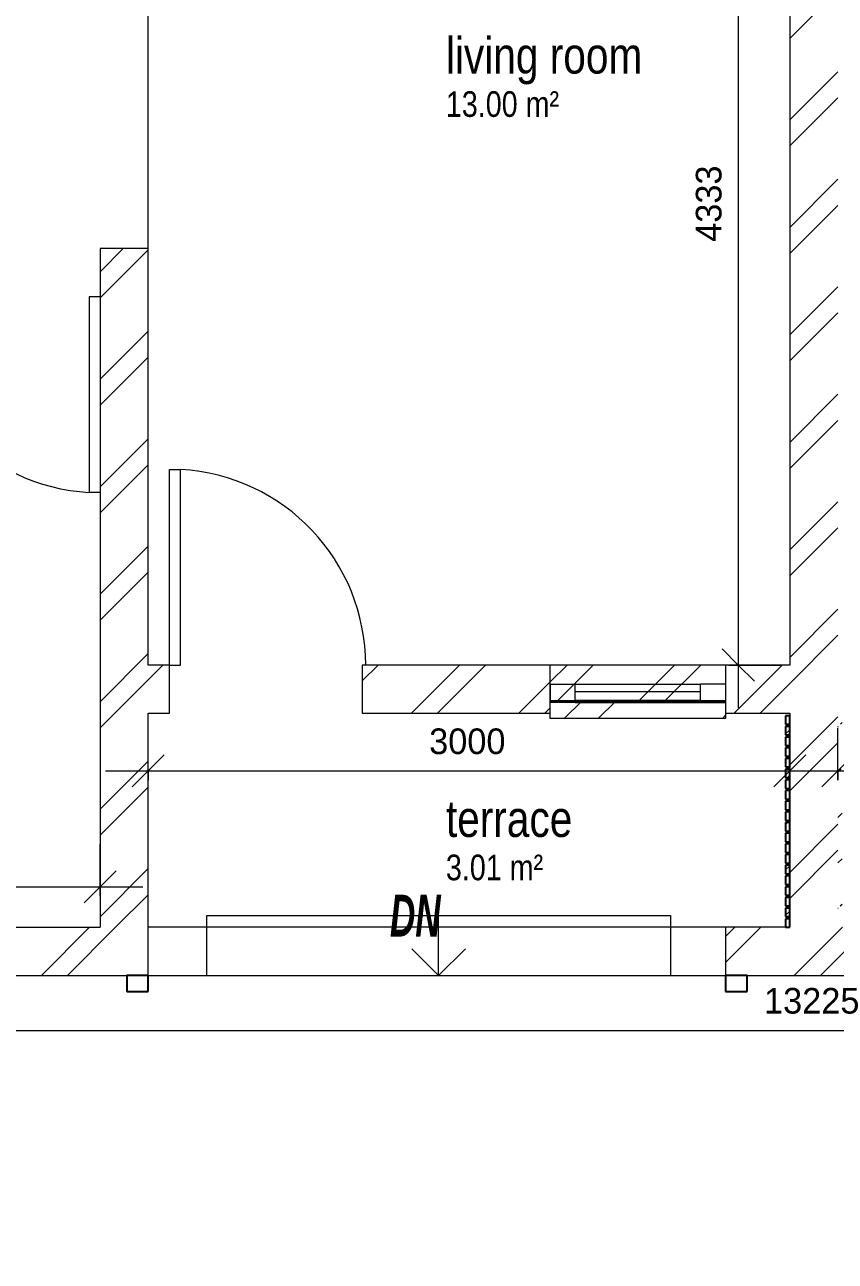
# Model space of a CAD drawing. Header units: millimetres. Extents: x -72672 to -42677, y -7093 to 15979.
# Drawn here: x -58629 to -54840, y 4443 to 10228 of the extents above; entities that cross this region are included whole.
import ezdxf

# ---------------------------------------------------------------- set-up
doc = ezdxf.new("R2010")
doc.units = ezdxf.units.MM
doc.linetypes.add('Overhead', pattern=[3.96875, 2.38125, -1.5875])
for name, color, linetype, lineweight in [('A-ANNO-DIMS', 211, 'Continuous', 9), ('A-ANNO-DIMS-100', 211, 'Continuous', 9), ('A-AREA', 32, 'Continuous', 9), ('A-AREA-IDEN', 2, 'Continuous', 9), ('A-DETL-GENF', 92, 'Continuous', 9), ('A-DOOR', 31, 'Continuous', 9), ('A-FLOR', 192, 'Continuous', 9), ('A-FLOR-OVHD', 1, 'Overhead', 9), ('A-GLAZ', 151, 'Continuous', 9), ('A-WALL', 113, 'Continuous', 9), ('A-WALL-PATT', 111, 'Continuous', 9), ('Q-CASE', 31, 'Continuous', 9), ('S-STRS', 31, 'Continuous', 9), ('S-STRS-ANNO', 31, 'Continuous', 9), ('S-STRS-IDEN', 31, 'Continuous', 9)]:
    doc.layers.add(name, color=color, linetype=linetype, lineweight=lineweight)
doc.styles.add('Arial', font='arial.ttf', dxfattribs={"width": 0.8, "height": 120})
doc.styles.add('Arial_1', font='arial.ttf', dxfattribs={"width": 0.8, "height": 170})
doc.styles.add('Arial_B_I', font='arialbi.ttf', dxfattribs={"width": 0.6, "height": 196.031746})
doc.styles.add('Bell MT', font='BELL.TTF', dxfattribs={"height": 120})
doc.dimstyles.new('Diagonal_-_2_5mm_Arial', dxfattribs={"dimscale": 304.8, "dimtxt": 125.013856, "dimasz": 0.492126, "dimexe": 0.656168, "dimexo": 0.492126, "dimgap": 0.098425, "dimtad": 1, "dimdec": 0, "dimzin": 0, "dimdsep": 46, "dimtxsty": 'Bell MT', "dimblk1": 'OBLIQUE', "dimblk2": 'OBLIQUE', "dimsah": 1, "dimcen": 0.09, "dimdle": 0.656168, "dimazin": 0, "dimtfac": 1, "dimtdec": 4, "dimtix": 1, "dimtmove": 0, "dimatfit": 3, "dimfxl": 1, "dimtvp": 1, "dimtolj": 1, "dimtzin": 0, "dimarcsym": 2})
pattern_1 = [(45, (-58800, 0), (-251.447, 251.447), []), (45, (-58800, 381), (-251.447, 251.447), [])]

# ---------------------------------------------------------------- blocks, each defined once
blk = doc.blocks.new('M_Single-Flush - 900 X 21OO-375508-Level 1')
at = {"layer": 'A-DOOR', "lineweight": 18}
for p, q in [((399, -112.5), (399, -1027.8)), ((450, -112.5), (399, -112.5)), ((450, -112.5), (450, -1027.8)), ((450, -1027.8), (399, -1027.8))]:
    blk.add_line(p, q, dxfattribs=at)
at = {"layer": 'A-DOOR'}
blk.add_arc((450, -112.5), 916.7, 180, 266.81071, dxfattribs=at)
blk = doc.blocks.new('Schueco AWS 75 SI_ type 1 triple glass 40mm - Schueco 900-V7-Level 1')
at = {"layer": 'A-GLAZ'}
h = blk.add_hatch(dxfattribs=at)
h.set_pattern_fill('FP_21', color=90, style=0, pattern_type=2)
h.set_pattern_definition([(45, (-2913, -7119.85), (-449.013, 449.013), []), (45, (-2754.2, -7119.85), (0, 898.026), []), (45, (-3071.7, -7119.85), (0, 898.026), [])])
h.paths.add_polyline_path([(-285, -57.6), (535, -57.6), (535, -54.6), (-285, -54.6)])
h = blk.add_hatch(dxfattribs=at)
h.set_pattern_fill('FP_20', color=90, style=0, pattern_type=2)
h.set_pattern_definition([(44.93, (-2913, -7141.8), (-446.82, 450.105), []), (44.93, (-2754.2, -7141.8), (2.19, 898.023), []), (44.93, (-3071.7, -7141.8), (2.19, 898.023), [])])
h.paths.add_polyline_path([(-285, -137.8), (535, -137.8), (535, -57.6), (-285, -57.6), (-285, -112.5)])
at = {"layer": 'A-DETL-GENF'}
for p, q in [((-285, 22.5), (-168, 22.5)), ((-285, 22.5), (-285, -62.5)), ((-168, -62.5), (-168, 22.5)), ((535, 22.5), (418, 22.5)), ((418, -62.5), (418, 22.5)), ((535, 22.5), (535, -62.5)), ((-168, -62.5), (-285, -62.5)), ((418, -62.5), (535, -62.5))]:
    blk.add_line(p, q, dxfattribs=at)
at = {"layer": 'A-GLAZ'}
for p, q in [((-168, 22.5), (418, 22.5)), ((-168, -62.5), (418, -62.5))]:
    blk.add_line(p, q, dxfattribs=at)
at = {"layer": 'A-GLAZ', "color": 90}
for p, q in [((535, -54.6), (-285, -54.6)), ((535, -57.6), (-285, -57.6)), ((-285, -137.8), (-285, -112.5)), ((535, -112.5), (535, -137.8)), ((535, -137.8), (-285, -137.8))]:
    blk.add_line(p, q, dxfattribs=at)
at = {"layer": 'A-GLAZ', "lineweight": 18}
for p, q in [((-168, -11.4), (418, -11.4)), ((-168, -51.4), (418.1, -51.4))]:
    blk.add_line(p, q, dxfattribs=at)
blk = doc.blocks.new('Casework 1 - Casework 1-606045-Level 1')
at = {"layer": 'Q-CASE', "lineweight": 25}
for p, q in [((-58052, 5780.4), (-58152, 5780.4)), ((-58152, 5780.4), (-58152, 5705.4)), ((-58052, 5705.4), (-58052, 5780.4)), ((-55252, 5780.4), (-55352, 5780.4)), ((-55352, 5780.4), (-55352, 5705.4)), ((-55252, 5705.4), (-55252, 5780.4)), ((-58152, 5705.4), (-58052, 5705.4)), ((-55352, 5705.4), (-55252, 5705.4))]:
    blk.add_line(p, q, dxfattribs=at)
blk = doc.blocks.new('Casework 2 - Casework 2-607469-Level 1')
at = {"layer": 'Q-CASE'}
h = blk.add_hatch(dxfattribs=at)
h.set_pattern_fill('FP_136', color=256, style=0, pattern_type=2)
h.set_pattern_definition([(45, (-58800, 0), (-106.066, 106.066), [])])
h.paths.add_polyline_path([(-46743, 36.2), (-46743, 76.2), (-46763, 76.2), (-46763, 36.2)])
h.paths.add_polyline_path([(-46763, 86.2), (-46743, 86.2), (-46743, 126.2), (-46763, 126.2)])
h.paths.add_polyline_path([(-46763, 136.2), (-46743, 136.2), (-46743, 176.2), (-46763, 176.2)])
h.paths.add_polyline_path([(-46743, 186.2), (-46743, 226.2), (-46763, 226.2), (-46763, 186.2)])
h.paths.add_polyline_path([(-46763, 236.2), (-46743, 236.2), (-46743, 276.2), (-46763, 276.2)])
h.paths.add_polyline_path([(-46763, 286.2), (-46743, 286.2), (-46743, 326.2), (-46763, 326.2)])
h.paths.add_polyline_path([(-46763, 336.2), (-46743, 336.2), (-46743, 376.2), (-46763, 376.2)])
h.paths.add_polyline_path([(-46745.5, 386.2), (-46743, 386.2), (-46743, 413.9), (-46763, 413.9), (-46763, 386.2), (-46748.5, 386.2)])
h.paths.add_polyline_path([(-57623, 567.2), (-57623, 577.2), (-57643, 577.2), (-57643, 567.2)])
h.paths.add_polyline_path([(-57623, 587.2), (-57623, 627.2), (-57643, 627.2), (-57643, 587.2)])
h.paths.add_polyline_path([(-57623, 637.2), (-57623, 677.2), (-57643, 677.2), (-57643, 637.2)])
h.paths.add_polyline_path([(-57623, 687.2), (-57623, 727.2), (-57643, 727.2), (-57643, 687.2)])
h.paths.add_polyline_path([(-57643, 737.2), (-57623, 737.2), (-57623, 777.2), (-57643, 777.2)])
h.paths.add_polyline_path([(-57623, 787.2), (-57623, 827.2), (-57643, 827.2), (-57643, 787.2)])
h.paths.add_polyline_path([(-57623, 837.2), (-57623, 877.2), (-57643, 877.2), (-57643, 837.2)])
h.paths.add_polyline_path([(-57623, 887.2), (-57623, 927.2), (-57643, 927.2), (-57643, 887.2)])
h.paths.add_polyline_path([(-57643, 937.2), (-57623, 937.2), (-57623, 977.2), (-57643, 977.2)])
h.paths.add_polyline_path([(-57643, 987.2), (-57623, 987.2), (-57623, 1027.2), (-57643, 1027.2)])
h.paths.add_polyline_path([(-46763, 1036.2), (-46743, 1036.2), (-46743, 1076.2), (-46763, 1076.2)])
h.paths.add_polyline_path([(-57623, 1037.2), (-57623, 1077.2), (-57643, 1077.2), (-57643, 1037.2)])
h.paths.add_polyline_path([(-46763, 1086.2), (-46743, 1086.2), (-46743, 1126.2), (-46763, 1126.2)])
h.paths.add_polyline_path([(-57623, 1087.2), (-57623, 1127.2), (-57643, 1127.2), (-57643, 1087.2)])
h.paths.add_polyline_path([(-46763, 1136.2), (-46743, 1136.2), (-46743, 1176.2), (-46763, 1176.2)])
h.paths.add_polyline_path([(-57643, 1137.2), (-57623, 1137.2), (-57623, 1177.2), (-57643, 1177.2)])
h.paths.add_polyline_path([(-46763, 1186.2), (-46743, 1186.2), (-46743, 1226.2), (-46763, 1226.2)])
h.paths.add_polyline_path([(-57623, 1187.2), (-57623, 1227.2), (-57643, 1227.2), (-57643, 1187.2)])
h.paths.add_polyline_path([(-46743, 1236.2), (-46743, 1276.2), (-46763, 1276.2), (-46763, 1236.2)])
h.paths.add_polyline_path([(-46763, 1286.2), (-46743, 1286.2), (-46743, 1326.2), (-46763, 1326.2)])
h.paths.add_polyline_path([(-46763, 1336.2), (-46743, 1336.2), (-46743, 1376.2), (-46763, 1376.2)])
h.paths.add_polyline_path([(-46763, 1386.2), (-46743, 1386.2), (-46743, 1426.2), (-46763, 1426.2)])
h.paths.add_polyline_path([(-46763, 1436.2), (-46743, 1436.2), (-46743, 1476.2), (-46763, 1476.2)])
h.paths.add_polyline_path([(-46763, 1486.2), (-46743, 1486.2), (-46743, 1526.2), (-46763, 1526.2)])
h.paths.add_polyline_path([(-46763, 1536.2), (-46743, 1536.2), (-46743, 1576.2), (-46763, 1576.2)])
h.paths.add_polyline_path([(-57643, 1852.2), (-57623, 1852.2), (-57623, 1877.2), (-57643, 1877.2)])
h.paths.add_polyline_path([(-57623, 1887.2), (-57623, 1927.2), (-57643, 1927.2), (-57643, 1887.2)])
h.paths.add_polyline_path([(-57623, 1937.2), (-57623, 1977.2), (-57643, 1977.2), (-57643, 1937.2)])
h.paths.add_polyline_path([(-57643, 1987.2), (-57623, 1987.2), (-57623, 2027.2), (-57643, 2027.2)])
h.paths.add_polyline_path([(-57623, 2037.2), (-57623, 2077.2), (-57643, 2077.2), (-57643, 2037.2)])
h.paths.add_polyline_path([(-57623, 2087.2), (-57623, 2127.2), (-57643, 2127.2), (-57643, 2087.2)])
h.paths.add_polyline_path([(-57623, 2137.2), (-57623, 2177.2), (-57643, 2177.2), (-57643, 2137.2)])
h.paths.add_polyline_path([(-54827, 6005.4), (-54807, 6005.4), (-54807, 6045.4), (-54827, 6045.4)])
h.paths.add_polyline_path([(-55052, 6005.4), (-55052, 6045.4), (-55072, 6045.4), (-55072, 6005.4)])
h.paths.add_polyline_path([(-54827, 6055.4), (-54807, 6055.4), (-54807, 6095.4), (-54827, 6095.4)])
h.paths.add_polyline_path([(-55052, 6055.4), (-55052, 6095.4), (-55072, 6095.4), (-55072, 6055.4)])
h.paths.add_polyline_path([(-54807, 6105.4), (-54807, 6145.4), (-54827, 6145.4), (-54827, 6105.4)])
h.paths.add_polyline_path([(-55072, 6105.4), (-55052, 6105.4), (-55052, 6145.4), (-55072, 6145.4)])
h.paths.add_polyline_path([(-54807, 6155.4), (-54807, 6195.4), (-54827, 6195.4), (-54827, 6155.4)])
h.paths.add_polyline_path([(-55072, 6155.4), (-55052, 6155.4), (-55052, 6195.4), (-55072, 6195.4)])
h.paths.add_polyline_path([(-55052, 6205.4), (-55052, 6245.4), (-55072, 6245.4), (-55072, 6205.4)])
h.paths.add_polyline_path([(-54827, 6205.4), (-54807, 6205.4), (-54807, 6245.4), (-54827, 6245.4)])
h.paths.add_polyline_path([(-55072, 6255.4), (-55052, 6255.4), (-55052, 6295.4), (-55072, 6295.4)])
h.paths.add_polyline_path([(-54807, 6255.4), (-54807, 6295.4), (-54827, 6295.4), (-54827, 6255.4)])
h.paths.add_polyline_path([(-55072, 6305.4), (-55052, 6305.4), (-55052, 6345.4), (-55072, 6345.4)])
h.paths.add_polyline_path([(-54827, 6305.4), (-54807, 6305.4), (-54807, 6345.4), (-54827, 6345.4)])
h.paths.add_polyline_path([(-55072, 6355.4), (-55052, 6355.4), (-55052, 6395.4), (-55072, 6395.4)])
h.paths.add_polyline_path([(-54827, 6355.4), (-54807, 6355.4), (-54807, 6395.4), (-54827, 6395.4)])
h.paths.add_polyline_path([(-54807, 6405.4), (-54807, 6445.4), (-54827, 6445.4), (-54827, 6405.4)])
h.paths.add_polyline_path([(-55072, 6405.4), (-55052, 6405.4), (-55052, 6445.4), (-55072, 6445.4)])
h.paths.add_polyline_path([(-54807, 6455.4), (-54807, 6495.4), (-54827, 6495.4), (-54827, 6455.4)])
h.paths.add_polyline_path([(-55072, 6455.4), (-55052, 6455.4), (-55052, 6495.4), (-55072, 6495.4)])
h.paths.add_polyline_path([(-55072, 6505.4), (-55052, 6505.4), (-55052, 6545.4), (-55072, 6545.4), (-55072, 6516.1)])
h.paths.add_polyline_path([(-54827, 6505.4), (-54807, 6505.4), (-54807, 6545.4), (-54827, 6545.4), (-54827, 6516.1)])
h.paths.add_polyline_path([(-55072, 6555.4), (-55052, 6555.4), (-55052, 6595.4), (-55072, 6595.4)])
h.paths.add_polyline_path([(-54827, 6555.4), (-54807, 6555.4), (-54807, 6595.4), (-54827, 6595.4)])
h.paths.add_polyline_path([(-54807, 6605.4), (-54807, 6645.4), (-54827, 6645.4), (-54827, 6605.4)])
h.paths.add_polyline_path([(-55052, 6605.4), (-55052, 6645.4), (-55072, 6645.4), (-55072, 6605.4)])
h.paths.add_polyline_path([(-55072, 6655.4), (-55052, 6655.4), (-55052, 6695.4), (-55072, 6695.4)])
h.paths.add_polyline_path([(-54827, 6655.4), (-54807, 6655.4), (-54807, 6695.4), (-54827, 6695.4)])
h.paths.add_polyline_path([(-55052, 6705.4), (-55052, 6745.4), (-55072, 6745.4), (-55072, 6705.4)])
h.paths.add_polyline_path([(-54827, 6705.4), (-54807, 6705.4), (-54807, 6745.4), (-54827, 6745.4)])
h.paths.add_polyline_path([(-55072, 6755.4), (-55052, 6755.4), (-55052, 6795.4), (-55072, 6795.4)])
h.paths.add_polyline_path([(-54827, 6755.4), (-54807, 6755.4), (-54807, 6795.4), (-54827, 6795.4)])
h.paths.add_polyline_path([(-54827, 6805.4), (-54807, 6805.4), (-54807, 6845.4), (-54827, 6845.4)])
h.paths.add_polyline_path([(-55072, 6805.4), (-55052, 6805.4), (-55052, 6845.4), (-55072, 6845.4)])
h.paths.add_polyline_path([(-54827, 6855.4), (-54807, 6855.4), (-54807, 6895.4), (-54827, 6895.4)])
h.paths.add_polyline_path([(-55052, 6855.4), (-55052, 6895.4), (-55072, 6895.4), (-55072, 6855.4)])
h.paths.add_polyline_path([(-54827, 6905.4), (-54807, 6905.4), (-54807, 6945.4), (-54827, 6945.4)])
h.paths.add_polyline_path([(-55052, 6905.4), (-55052, 6945.4), (-55072, 6945.4), (-55072, 6905.4)])
h.paths.add_polyline_path([(-55072, 6955.4), (-55052, 6955.4), (-55052, 6995.4), (-55072, 6995.4)])
h.paths.add_polyline_path([(-54807, 6955.4), (-54807, 6995.4), (-54827, 6995.4), (-54827, 6955.4)])
at = {"layer": 'Q-CASE', "lineweight": 25}
for p, q in [((-55072, 6995.4), (-55072, 6955.4)), ((-55052, 6995.4), (-55072, 6995.4)), ((-55072, 6955.4), (-55052, 6955.4)), ((-55072, 6945.4), (-55072, 6905.4)), ((-55052, 6945.4), (-55072, 6945.4)), ((-55052, 6955.4), (-55052, 6995.4)), ((-55052, 6905.4), (-55052, 6945.4)), ((-55072, 6905.4), (-55052, 6905.4)), ((-55072, 6895.4), (-55072, 6855.4)), ((-55052, 6895.4), (-55072, 6895.4)), ((-55052, 6855.4), (-55052, 6895.4)), ((-55072, 6855.4), (-55052, 6855.4)), ((-55072, 6845.4), (-55072, 6805.4)), ((-55052, 6845.4), (-55072, 6845.4)), ((-55052, 6805.4), (-55052, 6845.4)), ((-55072, 6805.4), (-55052, 6805.4)), ((-55072, 6795.4), (-55072, 6755.4)), ((-55052, 6795.4), (-55072, 6795.4)), ((-55052, 6755.4), (-55052, 6795.4)), ((-55072, 6755.4), (-55052, 6755.4)), ((-55072, 6745.4), (-55072, 6705.4)), ((-55052, 6745.4), (-55072, 6745.4)), ((-55052, 6705.4), (-55052, 6745.4)), ((-55072, 6705.4), (-55052, 6705.4)), ((-55072, 6695.4), (-55072, 6655.4)), ((-55052, 6695.4), (-55072, 6695.4)), ((-55072, 6655.4), (-55052, 6655.4)), ((-55052, 6655.4), (-55052, 6695.4)), ((-55072, 6645.4), (-55072, 6605.4)), ((-55052, 6645.4), (-55072, 6645.4)), ((-55072, 6605.4), (-55052, 6605.4)), ((-55072, 6595.4), (-55072, 6555.4)), ((-55052, 6595.4), (-55072, 6595.4)), ((-55052, 6605.4), (-55052, 6645.4)), ((-55052, 6555.4), (-55052, 6595.4)), ((-55072, 6555.4), (-55052, 6555.4)), ((-55072, 6545.4), (-55072, 6505.4)), ((-55052, 6545.4), (-55072, 6545.4)), ((-55052, 6505.4), (-55052, 6545.4)), ((-55072, 6505.4), (-55052, 6505.4)), ((-55072, 6495.4), (-55072, 6455.4)), ((-55052, 6495.4), (-55072, 6495.4)), ((-55052, 6455.4), (-55052, 6495.4)), ((-55072, 6455.4), (-55052, 6455.4)), ((-55072, 6445.4), (-55072, 6405.4)), ((-55052, 6445.4), (-55072, 6445.4)), ((-55052, 6405.4), (-55052, 6445.4)), ((-55072, 6405.4), (-55052, 6405.4)), ((-55072, 6395.4), (-55072, 6355.4)), ((-55052, 6395.4), (-55072, 6395.4)), ((-55052, 6355.4), (-55052, 6395.4)), ((-55072, 6355.4), (-55052, 6355.4)), ((-55072, 6345.4), (-55072, 6305.4)), ((-55052, 6345.4), (-55072, 6345.4)), ((-55052, 6305.4), (-55052, 6345.4)), ((-55072, 6305.4), (-55052, 6305.4)), ((-55072, 6295.4), (-55072, 6255.4)), ((-55052, 6295.4), (-55072, 6295.4)), ((-55072, 6255.4), (-55052, 6255.4)), ((-55052, 6255.4), (-55052, 6295.4)), ((-55072, 6245.4), (-55072, 6205.4)), ((-55052, 6245.4), (-55072, 6245.4)), ((-55072, 6205.4), (-55052, 6205.4)), ((-55072, 6195.4), (-55072, 6155.4)), ((-55052, 6195.4), (-55072, 6195.4)), ((-55052, 6205.4), (-55052, 6245.4)), ((-55052, 6155.4), (-55052, 6195.4)), ((-55072, 6155.4), (-55052, 6155.4)), ((-55072, 6145.4), (-55072, 6105.4)), ((-55052, 6145.4), (-55072, 6145.4)), ((-55052, 6105.4), (-55052, 6145.4)), ((-55072, 6105.4), (-55052, 6105.4)), ((-55072, 6095.4), (-55072, 6055.4)), ((-55052, 6095.4), (-55072, 6095.4)), ((-55052, 6055.4), (-55052, 6095.4)), ((-55072, 6055.4), (-55052, 6055.4)), ((-55072, 6045.4), (-55072, 6005.4)), ((-55052, 6045.4), (-55072, 6045.4)), ((-55052, 6005.4), (-55052, 6045.4)), ((-55072, 6005.4), (-55052, 6005.4))]:
    blk.add_line(p, q, dxfattribs=at)
blk = doc.blocks.new('DIMBLOCK22-Level 1')
at = {"layer": 'A-ANNO-DIMS-100'}
for p, q in [((-54827, 6693.1), (-54827, 6937)), ((-51827, 6693.1), (-51827, 6937)), ((-54827, 6737), (-54752, 6812)), ((-51827, 6737), (-51752, 6812)), ((-55027, 6737), (-51627, 6737)), ((-54827, 6737), (-54902, 6662)), ((-54827, 6737), (-54827, 6693.1)), ((-51827, 6737), (-51902, 6662)), ((-51827, 6737), (-51827, 6693.1))]:
    blk.add_line(p, q, dxfattribs=at)
at = {"layer": 'A-ANNO-DIMS-100', "color": 0, "insert": (-53513.5, 6935.7), "char_height": 120, "width": 447.507, "attachment_point": 1, "line_spacing_factor": 1.048845, "style": 'Bell MT'}
blk.add_mtext('3000', dxfattribs=at)
blk = doc.blocks.new('_Oblique')
at = {"color": 0, "linetype": 'ByBlock', "lineweight": -2}
blk.add_line((-0.5, -0.5), (0.5, 0.5), dxfattribs=at)
blk = doc.blocks.new('DIMBLOCK24-Level 1')
at = {"layer": 'A-ANNO-DIMS-100'}
for p, q in [((-58052, 6693.1), (-58052, 6937)), ((-55052, 6693.1), (-55052, 6937)), ((-58052, 6737), (-57977, 6812)), ((-55052, 6737), (-54977, 6812)), ((-58252, 6737), (-54852, 6737)), ((-58052, 6737), (-58127, 6662)), ((-58052, 6737), (-58052, 6693.1)), ((-55052, 6737), (-55127, 6662)), ((-55052, 6737), (-55052, 6693.1))]:
    blk.add_line(p, q, dxfattribs=at)
at = {"layer": 'A-ANNO-DIMS-100', "color": 0, "insert": (-56738.5, 6935.7), "char_height": 120, "width": 447.507, "attachment_point": 1, "line_spacing_factor": 1.048845, "style": 'Bell MT'}
blk.add_mtext('3000', dxfattribs=at)
blk = doc.blocks.new('DIMBLOCK25-Level 1')
at = {"layer": 'A-ANNO-DIMS-100'}
for p, q in [((-55292.8, 11765.4), (-55292.8, 7032.4)), ((-55292.8, 11565.4), (-55367.8, 11640.4)), ((-55336.7, 11565.4), (-55092.8, 11565.4)), ((-55292.8, 11565.4), (-55336.7, 11565.4)), ((-55292.8, 11565.4), (-55217.8, 11490.4)), ((-55292.8, 7232.4), (-55367.8, 7307.4)), ((-55336.7, 7232.4), (-55092.8, 7232.4)), ((-55292.8, 7232.4), (-55336.7, 7232.4)), ((-55292.8, 7232.4), (-55217.8, 7157.4))]:
    blk.add_line(p, q, dxfattribs=at)
at = {"layer": 'A-ANNO-DIMS-100', "color": 0, "insert": (-55491.5, 9212.4), "char_height": 120, "width": 447.507, "attachment_point": 1, "rotation": 90, "line_spacing_factor": 1.048845, "style": 'Bell MT'}
blk.add_mtext('4333', dxfattribs=at)
blk = doc.blocks.new('DIMBLOCK31-Level 1')
at = {"layer": 'A-ANNO-DIMS-100'}
for p, q in [((-61327, 6150.9), (-61327, 6394.8)), ((-58277, 6150.9), (-58277, 6394.8)), ((-61327, 6194.8), (-61252, 6269.8)), ((-58277, 6194.8), (-58202, 6269.8)), ((-61527, 6194.8), (-58077, 6194.8)), ((-61327, 6194.8), (-61402, 6119.8)), ((-61327, 6194.8), (-61327, 6150.9)), ((-58277, 6194.8), (-58352, 6119.8)), ((-58277, 6194.8), (-58277, 6150.9))]:
    blk.add_line(p, q, dxfattribs=at)
at = {"layer": 'A-ANNO-DIMS-100', "color": 0, "insert": (-59988.5, 6393.6), "char_height": 120, "width": 447.507, "attachment_point": 1, "line_spacing_factor": 1.048845, "style": 'Bell MT'}
blk.add_mtext('3050', dxfattribs=at)
blk = doc.blocks.new('DIMBLOCK81-Level 1')
at = {"layer": 'A-ANNO-DIMS-100'}
for p, q in [((-61552, 5630.4), (-61552, 5322.9)), ((-61552, 5522.9), (-61552, 5630.4)), ((-48327, 5630.4), (-48327, 5322.9)), ((-48327, 5522.9), (-48327, 5630.4)), ((-61552, 5522.9), (-61477, 5597.9)), ((-48327, 5522.9), (-48252, 5597.9)), ((-61752, 5522.9), (-48127, 5522.9)), ((-61552, 5522.9), (-61627, 5447.9)), ((-48327, 5522.9), (-48402, 5447.9))]:
    blk.add_line(p, q, dxfattribs=at)
at = {"layer": 'A-ANNO-DIMS-100', "color": 0, "insert": (-55172.6, 5721.6), "char_height": 120, "width": 559.384, "attachment_point": 1, "line_spacing_factor": 1.048845, "style": 'Bell MT'}
blk.add_mtext('13225', dxfattribs=at)

msp = doc.modelspace()

# ---------------------------------------------------------------- hatches: boundary and pattern name
at = {"layer": 'A-WALL'}
h = msp.add_hatch(dxfattribs=at)
h.set_pattern_fill('FP_1', color=236, style=0, pattern_type=2)
h.set_pattern_definition(pattern_1)
h.paths.add_polyline_path([(-55352, 7065.2), (-55352, 7232.4), (-56172, 7232.4), (-56172, 7065.2), (-55412, 7065.2)])
h = msp.add_hatch(dxfattribs=at)
h.set_pattern_fill('FP_1', color=236, style=0, pattern_type=2)
h.set_pattern_definition(pattern_1)
h.paths.add_polyline_path([(-55352, 7065.2), (-55352, 7232.4), (-56172, 7232.4), (-56172, 7065.2), (-55412, 7065.2)])
at = {"layer": 'A-WALL-PATT'}
h = msp.add_hatch(dxfattribs=at)
h.set_pattern_fill('FP_1', color=236, style=0, pattern_type=2)
h.set_pattern_definition(pattern_1)
h.paths.add_polyline_path([(-54924.1, 6005.4), (-54827, 6005.4), (-54827, 13655.4), (-55052, 13655.4), (-55052, 6005.4)])
h = msp.add_hatch(dxfattribs=at)
h.set_pattern_fill('FP_1', color=234, style=0, pattern_type=2)
h.set_pattern_definition(pattern_1)
h.paths.add_polyline_path([(-54924.1, 6005.4), (-54827, 6005.4), (-54827, 13655.4), (-55052, 13655.4), (-55052, 6005.4)])
h = msp.add_hatch(dxfattribs=at)
h.set_pattern_fill('FP_1', color=236, style=0, pattern_type=2)
h.set_pattern_definition(pattern_1)
h.paths.add_polyline_path([(-58052, 6005.4), (-58052, 9180.4), (-58277, 9180.4), (-58277, 6005.4)])
h = msp.add_hatch(dxfattribs=at)
h.set_pattern_fill('FP_1', color=234, style=0, pattern_type=2)
h.set_pattern_definition(pattern_1)
h.paths.add_polyline_path([(-58052, 6005.4), (-58052, 9180.4), (-58277, 9180.4), (-58277, 6005.4)])
h = msp.add_hatch(dxfattribs=at)
h.set_pattern_fill('FP_1', color=236, style=0, pattern_type=2)
h.set_pattern_definition(pattern_1)
h.paths.add_polyline_path([(-58052, 7007.4), (-57952, 7007.4), (-57952, 7232.4), (-58052, 7232.4)])
h.paths.add_polyline_path([(-57052, 7007.4), (-56172, 7007.4), (-56172, 7232.4), (-57052, 7232.4)])
h.paths.add_polyline_path([(-55352, 7007.4), (-55052, 7007.4), (-55052, 7232.4), (-55352, 7232.4)])
h = msp.add_hatch(dxfattribs=at)
h.set_pattern_fill('FP_1', color=234, style=0, pattern_type=2)
h.set_pattern_definition(pattern_1)
h.paths.add_polyline_path([(-58052, 7007.4), (-57952, 7007.4), (-57952, 7232.4), (-58052, 7232.4)])
h.paths.add_polyline_path([(-57052, 7007.4), (-56172, 7007.4), (-56172, 7232.4), (-57052, 7232.4)])
h.paths.add_polyline_path([(-55352, 7007.4), (-55052, 7007.4), (-55052, 7232.4), (-55352, 7232.4)])
h = msp.add_hatch(dxfattribs=at)
h.set_pattern_fill('FP_1', color=236, style=0, pattern_type=2)
h.set_pattern_definition(pattern_1)
h.paths.add_polyline_path([(-61267, 5780.4), (-60827, 5780.4), (-60827, 6005.4), (-61327, 6005.4), (-61327, 5780.4)])
h.paths.add_polyline_path([(-59707, 5780.4), (-59707, 6005.4), (-60007, 6005.4), (-60007, 5780.4)])
h.paths.add_polyline_path([(-58887, 5780.4), (-58052, 5780.4), (-58052, 6005.4), (-58887, 6005.4)])
h = msp.add_hatch(dxfattribs=at)
h.set_pattern_fill('FP_1', color=234, style=0, pattern_type=2)
h.set_pattern_definition(pattern_1)
h.paths.add_polyline_path([(-61267, 5780.4), (-60827, 5780.4), (-60827, 6005.4), (-61327, 6005.4), (-61327, 5780.4)])
h.paths.add_polyline_path([(-59707, 5780.4), (-59707, 6005.4), (-60007, 6005.4), (-60007, 5780.4)])
h.paths.add_polyline_path([(-58887, 5780.4), (-58052, 5780.4), (-58052, 6005.4), (-58887, 6005.4)])
h = msp.add_hatch(dxfattribs=at)
h.set_pattern_fill('FP_1', color=236, style=0, pattern_type=2)
h.set_pattern_definition(pattern_1)
h.paths.add_polyline_path([(-54552, 5780.4), (-54552, 6005.4), (-55352, 6005.4), (-55352, 5780.4), (-54924.1, 5780.4)])
h = msp.add_hatch(dxfattribs=at)
h.set_pattern_fill('FP_1', color=234, style=0, pattern_type=2)
h.set_pattern_definition(pattern_1)
h.paths.add_polyline_path([(-54552, 5780.4), (-54552, 6005.4), (-55352, 6005.4), (-55352, 5780.4), (-54924.1, 5780.4)])

# ---------------------------------------------------------------- linework, layer by layer
at = {"layer": 'A-AREA'}
for p, q in [((-58052, 9180.4), (-58052, 10780.4)), ((-55352, 6005.4), (-58052, 6005.4))]:
    msp.add_line(p, q, dxfattribs=at)
at = {"layer": 'A-FLOR'}
for p, q in [((-57778.7, 5780.4), (-57778.7, 6060.4)), ((-57778.7, 6060.4), (-55609.7, 6060.4)), ((-55609.7, 6060.4), (-55609.7, 5780.4)), ((-58052, 5780.4), (-57778.7, 5780.4)), ((-55609.7, 5780.4), (-55352, 5780.4))]:
    msp.add_line(p, q, dxfattribs=at)
at = {"layer": 'A-FLOR-OVHD'}
msp.add_line((-58052, 5780.4), (-51827, 5780.4), dxfattribs=at)
at = {"layer": 'A-WALL', "color": 226, "lineweight": 18}
for p, q in [((-55052, 11565.4), (-55052, 7232.4)), ((-58277, 9180.4), (-58277, 6005.4)), ((-58052, 9180.4), (-58277, 9180.4)), ((-58052, 7232.4), (-58052, 9180.4)), ((-57952, 7232.4), (-58052, 7232.4)), ((-57952, 7007.4), (-57952, 7232.4)), ((-55052, 7232.4), (-57052, 7232.4)), ((-57052, 7232.4), (-57052, 7007.4)), ((-56172, 7007.4), (-56172, 7232.4)), ((-55352, 7232.4), (-55352, 7007.4)), ((-58052, 5780.4), (-58052, 7007.4)), ((-58052, 7007.4), (-57952, 7007.4)), ((-57052, 7007.4), (-56172, 7007.4)), ((-55352, 7007.4), (-55052, 7007.4)), ((-55052, 7007.4), (-55052, 6005.4)), ((-61327, 6005.4), (-58277, 6005.4)), ((-55052, 6005.4), (-55352, 6005.4)), ((-55352, 6005.4), (-55352, 5780.4)), ((-58887, 5780.4), (-58052, 5780.4)), ((-55352, 5780.4), (-54552, 5780.4))]:
    msp.add_line(p, q, dxfattribs=at)
at = {"layer": 'S-STRS'}
for p, q in [((-57778.7, 6060.4), (-55609.7, 6060.4)), ((-57778.7, 5780.4), (-55609.7, 5780.4))]:
    msp.add_line(p, q, dxfattribs=at)
at = {"layer": 'S-STRS', "linetype": 'Overhead'}
msp.add_line((-57778.7, 5780.4), (-55609.7, 5780.4), dxfattribs=at)
at = {"layer": 'S-STRS-ANNO'}
for q in [(-56694.2, 6060.4), (-56819.2, 5905.4), (-56569.2, 5905.4)]:
    msp.add_line((-56694.2, 5780.4), q, dxfattribs=at)

# ---------------------------------------------------------------- block references
at = {"layer": 'A-DOOR', "color": 7}
msp.add_blockref('M_Single-Flush - 900 X 21OO-375508-Level 1', (-58727, 9067.9), dxfattribs=at)
at = {"layer": 'A-DOOR', "color": 7, "rotation": 180}
msp.add_blockref('M_Single-Flush - 900 X 21OO-375508-Level 1', (-57502, 7119.9), dxfattribs=at)
at = {"layer": 'A-GLAZ', "color": 90}
msp.add_blockref('Schueco AWS 75 SI_ type 1 triple glass 40mm - Schueco 900-V7-Level 1', (-55887, 7119.9), dxfattribs=at)
at = {"layer": 'Q-CASE'}
for name in ['Casework 1 - Casework 1-606045-Level 1', 'Casework 2 - Casework 2-607469-Level 1']:
    msp.add_blockref(name, (0, 0), dxfattribs=at)

# ---------------------------------------------------------------- texts
at = {"layer": 'A-AREA-IDEN', "attachment_point": 1}
for s, insert, char_height, width, style in [('living room', (-56660.2, 10169.5), 170, 1122.362, 'Arial_1'), ('13.00 m²', (-56660.2, 9916.9), 120, 686.244, 'Arial'), ('terrace', (-56660.2, 6598.1), 170, 724.725, 'Arial_1'), ('3.01 m²', (-56660.2, 6345.5), 120, 590.042, 'Arial')]:
    msp.add_mtext(s, dxfattribs=dict(at, insert=insert, char_height=char_height, width=width, style=style))
at = {"layer": 'S-STRS-IDEN', "lineweight": 25, "insert": (-56921.9, 6157.9), "char_height": 196.03, "width": 273.235, "attachment_point": 1, "line_spacing_factor": 0.941778, "style": 'Arial_B_I'}
msp.add_mtext('DN', dxfattribs=at)

# ---------------------------------------------------------------- dimensions: what is measured, and where the dimension line sits
at = {"layer": 'A-ANNO-DIMS'}
dim = msp.add_linear_dim(base=(-55292.8, 7232.4), p1=(-55186.7, 11565.4), p2=(-55186.7, 7232.4), angle=90, dimstyle='Diagonal_-_2_5mm_Arial', override={"dimpost": '<>', "dimfxl": 4333}, dxfattribs=at)
dim.commit()
dim.dimension.update_dxf_attribs({"geometry": 'DIMBLOCK25-Level 1', "text_midpoint": (-55383.7, 9398.9)})
for base, p1, p2, override, picture, middle in [((-55052, 6737), (-58052, 6843.1), (-55052, 6843.1), {"dimpost": '<>', "dimfxl": 3000}, 'DIMBLOCK24-Level 1', (-56552, 6827.9)), ((-51827, 6737), (-54827, 6843.1), (-51827, 6843.1), {"dimpost": '<>', "dimfxl": 3000}, 'DIMBLOCK22-Level 1', (-53327, 6827.9)), ((-58277, 6194.8), (-61327, 6300.9), (-58277, 6300.9), {"dimpost": '<>', "dimfxl": 3050}, 'DIMBLOCK31-Level 1', (-59802, 6285.7)), ((-48327, 5522.9), (-61552, 5780.4), (-48327, 5780.4), {"dimpost": '<>', "dimfxl": 13225}, 'DIMBLOCK81-Level 1', (-54939.5, 5613.8))]:
    dim = msp.add_linear_dim(base=base, p1=p1, p2=p2, dimstyle='Diagonal_-_2_5mm_Arial', override=override, dxfattribs=at)
    dim.commit()
    dim.dimension.update_dxf_attribs({"geometry": picture, "text_midpoint": middle})

doc.saveas('drawing.dxf')
